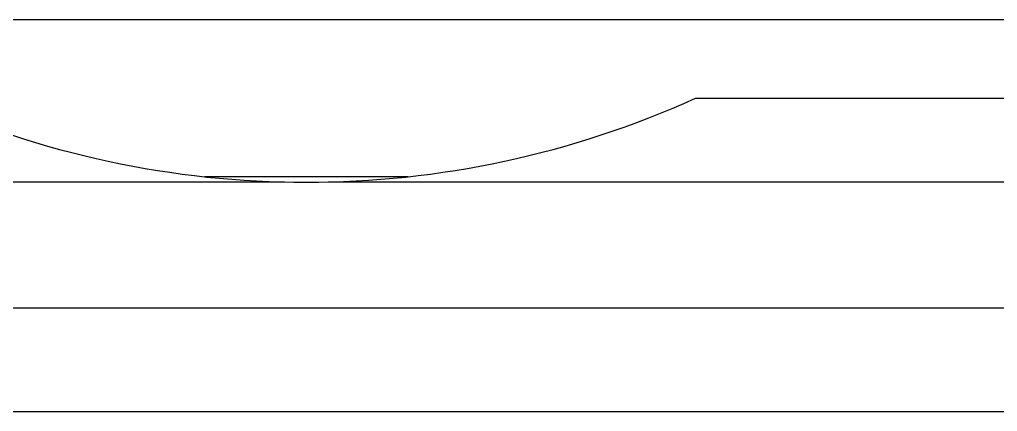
# Model space of a CAD drawing. Header units: millimetres. Extents: x -210 to 210, y -148 to 148.
# Drawn here: x -43.48 to -34.15, y -30.86 to -27.12 of the extents above; entities that cross this region are included whole.
import ezdxf

# ---------------------------------------------------------------- set-up
doc = ezdxf.new("R2010")
doc.units = ezdxf.units.MM
doc.layers.get('0').update_dxf_attribs({"lineweight": 18})

msp = doc.modelspace()

# ---------------------------------------------------------------- linework, layer by layer
at = {"color": 7, "lineweight": 30}
for p, q in [((-50.7415, -27.1248), (-30.7415, -27.1248)), ((-55.4915, -29.8748), (-25.9915, -29.8748)), ((-51.2177, -30.8638), (-30.2653, -30.8638))]:
    msp.add_line(p, q, dxfattribs=at)
at = {"color": 7, "lineweight": 30, "ltscale": 0.15713}
msp.add_line((-37.0267, -27.8748), (-30.7415, -27.8748), dxfattribs=at)
at = {"color": 7, "lineweight": 30, "ltscale": 0.048498}
msp.add_line((-39.7715, -28.6248), (-41.7114, -28.6248), dxfattribs=at)
at = {"color": 7, "lineweight": 30, "ltscale": 0.244785}
for p, q in [((-40.9501, -28.6748), (-50.7415, -28.6748)), ((-30.7415, -28.6748), (-40.5329, -28.6748))]:
    msp.add_line(p, q, dxfattribs=at)
at = {"color": 7, "lineweight": 30}
msp.add_arc((-40.7415, -19.6772), 9, 245.62203, 294.37797, dxfattribs=at)

doc.saveas('drawing.dxf')
